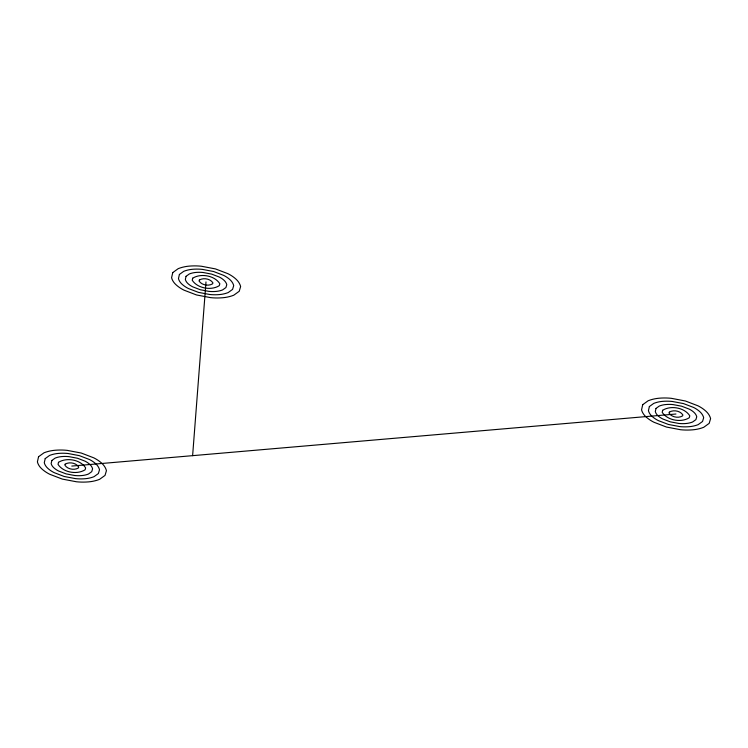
<?xml version="1.0" encoding="UTF-8"?>
<svg xmlns="http://www.w3.org/2000/svg" width="748" height="748" viewBox="0 0 748 748"><rect width="100%" height="100%" fill="white"/><g stroke="black" fill="none" stroke-linecap="round" stroke-linejoin="round"><path stroke-width="1.12" d="M192.619 455.663L205.99 281.931M71.789 466.069L675.949 414.018M38.559 456.729L37.4 461.881A27.096 17.737 -4.4 0 0 41.579 468.669A42.44 27.788 -4.4 0 0 49.733 474.269L62.299 479.085L76.427 481.768A42.44 27.788 -4.4 0 0 88.582 481.88A27.096 17.737 -4.4 0 0 99.549 479.356L105.019 475.41L106.44 470.67A28.77 18.84 -4.4 0 0 101.999 463.47A42.44 27.788 -4.4 0 0 93.846 457.87L81.28 453.045L67.161 450.361A42.44 27.788 -4.4 0 0 55.006 450.259A27.096 17.737 -4.4 0 0 44.029 452.783L38.559 456.729M45.207 458.599L44.282 462.722A21.673 14.193 -4.4 0 0 47.629 468.155A33.95 22.225 -4.4 0 0 54.146 472.633L64.197 476.485L75.501 478.627A33.95 22.225 -4.4 0 0 85.225 478.72A21.673 14.193 -4.4 0 0 93.996 476.691L98.371 473.54L99.512 469.753A23.02 15.072 -4.4 0 0 95.959 463.984A33.95 22.225 -4.4 0 0 89.433 459.506L79.382 455.654L68.087 453.503A33.95 22.225 -4.4 0 0 58.363 453.419A21.673 14.193 -4.4 0 0 49.583 455.439L45.207 458.599M51.855 460.469L51.154 463.554A16.26 10.64 -4.4 0 0 53.669 467.631A25.46 16.671 -4.4 0 0 58.559 470.988L66.095 473.877L74.566 475.494A25.46 16.671 -4.4 0 0 81.859 475.56A16.26 10.64 -4.4 0 0 88.451 474.036L91.733 471.67L92.584 468.828A17.26 11.304 -4.4 0 0 89.919 464.508A25.46 16.671 -4.4 0 0 85.02 461.151L77.483 458.253L69.012 456.645A25.46 16.671 -4.4 0 0 61.719 456.579A16.26 10.64 -4.4 0 0 55.137 458.103L51.855 460.469M58.494 462.329L58.035 464.396C63.3 472.54 77.025 474.933 85.085 469.8L85.646 467.911C80.457 459.609 66.6 457.178 58.494 462.329M65.141 464.199L64.917 465.228C67.544 469.305 74.407 470.501 78.437 467.939L78.718 466.986C76.128 462.834 69.199 461.628 65.141 464.199M172.751 272.59L171.591 277.742A27.096 17.737 -4.4 0 0 175.78 284.53A42.44 27.788 -4.4 0 0 183.933 290.131L196.5 294.955L210.618 297.639A42.44 27.788 -4.4 0 0 222.773 297.741A27.096 17.737 -4.4 0 0 233.75 295.217L239.22 291.271L240.632 286.54A28.77 18.84 -4.4 0 0 236.19 279.331A42.44 27.788 -4.4 0 0 228.037 273.731L215.471 268.915L201.352 266.232A42.44 27.788 -4.4 0 0 189.197 266.12A27.096 17.737 -4.4 0 0 178.23 268.644L172.751 272.59M179.398 274.46L178.473 278.583A21.673 14.193 -4.4 0 0 181.82 284.016A33.95 22.225 -4.4 0 0 188.346 288.494L198.398 292.346L209.692 294.497A33.95 22.225 -4.4 0 0 219.416 294.581A21.673 14.193 -4.4 0 0 228.196 292.562L232.572 289.401L233.703 285.614A23.02 15.072 -4.4 0 0 230.15 279.846A33.95 22.225 -4.4 0 0 223.633 275.367L213.582 271.515L202.278 269.374A33.95 22.225 -4.4 0 0 192.554 269.28A21.673 14.193 -4.4 0 0 183.774 271.309L179.398 274.46M186.046 276.33L185.354 279.415A16.26 10.64 -4.4 0 0 187.86 283.492A25.46 16.671 -4.4 0 0 192.75 286.849L200.296 289.747L208.767 291.355A25.46 16.671 -4.4 0 0 216.06 291.421A16.26 10.64 -4.4 0 0 222.642 289.897L225.924 287.531L226.775 284.698A17.26 11.304 -4.4 0 0 224.11 280.369A25.46 16.671 -4.4 0 0 219.22 277.012L211.684 274.123L203.204 272.506A25.46 16.671 -4.4 0 0 195.911 272.44A16.26 10.64 -4.4 0 0 189.328 273.964L186.046 276.33M192.694 278.2L192.227 280.257C197.5 288.401 211.226 290.804 219.276 285.671L219.847 283.773C214.657 275.47 200.801 273.048 192.694 278.2M199.342 280.061L199.108 281.098C201.745 285.166 208.608 286.362 212.628 283.801L212.918 282.856C210.319 278.705 203.391 277.489 199.342 280.061M642.719 404.677L641.56 409.839A27.096 17.737 -4.4 0 0 645.739 416.627A42.44 27.788 -4.4 0 0 653.892 422.227L666.459 427.043L680.587 429.726A42.44 27.788 -4.4 0 0 692.741 429.829A27.096 17.737 -4.4 0 0 703.709 427.304L709.179 423.359L710.6 418.628A28.77 18.84 -4.4 0 0 706.159 411.419A42.44 27.788 -4.4 0 0 698.006 405.818L685.439 401.003L671.321 398.319A42.44 27.788 -4.4 0 0 659.166 398.207A27.096 17.737 -4.4 0 0 648.189 400.741L642.719 404.677M649.367 406.547L648.441 410.671A21.673 14.193 -4.4 0 0 651.789 416.103A33.95 22.225 -4.4 0 0 658.305 420.582L668.357 424.434L679.661 426.584A33.95 22.225 -4.4 0 0 689.385 426.669A21.673 14.193 -4.4 0 0 698.155 424.649L702.54 421.489L703.672 417.702A23.02 15.072 -4.4 0 0 700.119 411.942A33.95 22.225 -4.4 0 0 693.592 407.454L683.541 403.602L672.246 401.461A33.95 22.225 -4.4 0 0 662.522 401.367A21.673 14.193 -4.4 0 0 653.743 403.396L649.367 406.547M656.015 408.417L655.313 411.512A16.26 10.64 -4.4 0 0 657.829 415.579A25.46 16.671 -4.4 0 0 662.719 418.945L670.255 421.835L678.726 423.443A25.46 16.671 -4.4 0 0 686.028 423.508A16.26 10.64 -4.4 0 0 692.611 421.994L695.892 419.628L696.743 416.786A17.26 11.304 -4.4 0 0 694.079 412.457A25.46 16.671 -4.4 0 0 689.179 409.1L681.643 406.211L673.172 404.603A25.46 16.671 -4.4 0 0 665.879 404.537A16.26 10.64 -4.4 0 0 659.297 406.052L656.015 408.417M662.663 410.287L662.195 412.344C667.459 420.488 681.185 422.891 689.245 417.758L689.815 415.86C684.616 407.557 670.76 405.136 662.663 410.287M669.301 412.157L669.077 413.186C671.704 417.253 678.567 418.459 682.597 415.888L682.877 414.944C680.287 410.792 673.359 409.577 669.301 412.157"/></g></svg>
